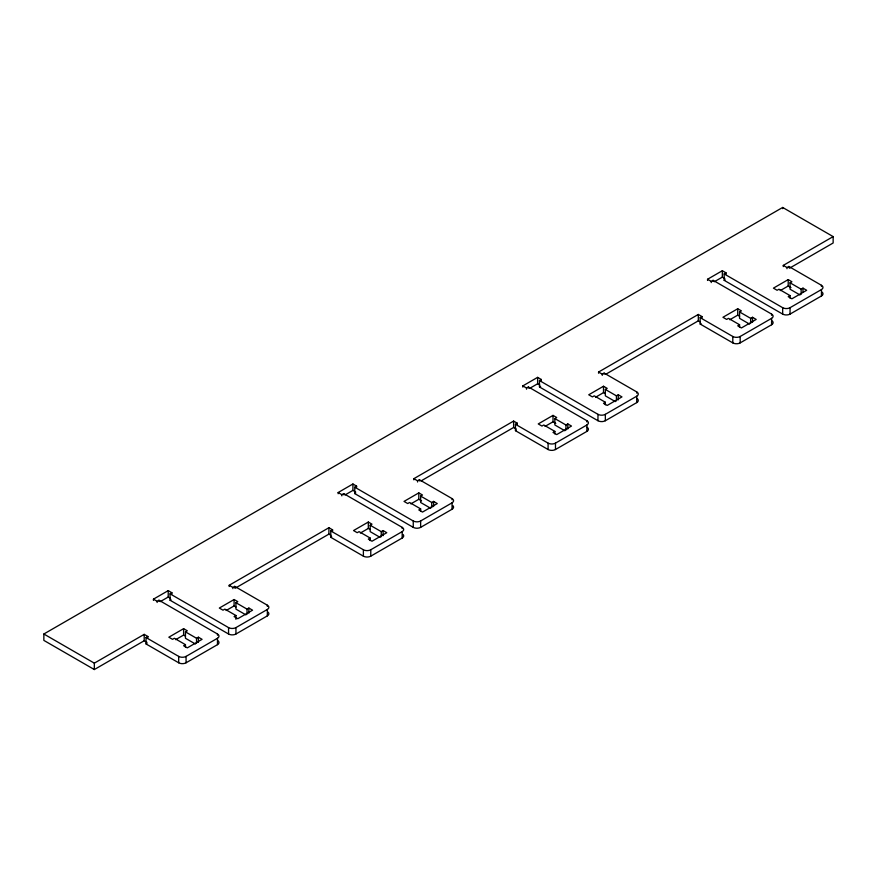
<?xml version="1.0" encoding="UTF-8"?>
<svg xmlns="http://www.w3.org/2000/svg" width="877" height="877" viewBox="0 0 877 877"><rect width="100%" height="100%" fill="white"/><g stroke="black" fill="none" stroke-linecap="round" stroke-linejoin="round"><path stroke-width="1.32" d="M146.974 642.359L144.201 640.758L94.332 669.546L43.85 640.396L43.85 634.005L782.668 207.454L833.15 236.604L833.15 242.995L789.519 268.187M153.442 600.372L153.442 599.166L168.22 590.638L171.914 592.764L171.914 593.97M338.149 493.729L338.149 492.534L352.916 483.994L356.61 486.132L356.61 487.327M522.845 387.097L522.845 385.891L537.623 377.362L541.317 379.489L541.317 381.089M707.553 280.454L707.553 279.259L722.33 270.719L726.024 272.857L726.024 274.052M153.442 599.166L157.136 601.304L158.978 600.23L217.474 634.005A5.229 3.015 0 0 1 217.474 638.27L217.474 644.661L186.067 662.793A5.229 3.015 0 0 1 178.689 662.793L146.053 643.959L146.053 637.557L147.895 636.494L147.895 637.689M267.956 612.036A5.229 3.015 0 0 1 267.342 615.873L235.946 634.005A5.229 3.015 0 0 1 228.557 634.005L170.061 600.23L170.061 593.839L171.914 592.764M338.149 492.534L341.844 494.661L343.685 493.598L402.17 527.362A5.229 3.015 0 0 1 402.17 531.626L402.17 538.029L370.774 556.161A5.229 3.015 0 0 1 363.385 556.161L330.761 537.316L330.761 530.925L332.602 529.851L332.602 531.056M452.916 505.645A5.229 3.015 0 0 1 452.05 509.241L420.642 527.362A5.229 3.015 0 0 1 413.253 527.362L354.768 493.598L354.768 487.195L356.61 486.132M522.845 385.891L526.54 388.029L528.392 386.954L586.877 420.73A5.229 3.015 0 0 1 586.877 424.994L586.877 431.396L555.481 449.517A5.229 3.015 0 0 1 548.092 449.517L515.457 430.684L515.457 424.282L517.309 423.218L517.309 424.413M637.064 398.531A5.229 3.015 0 0 1 636.746 402.598L605.349 420.73A5.229 3.015 0 0 1 597.961 420.73L539.476 386.954L539.476 380.563L541.317 379.489M707.553 279.259L711.247 281.385L713.089 280.322L771.585 314.087A5.229 3.015 0 0 1 771.585 318.351L771.585 324.753L740.177 342.885A5.229 3.015 0 0 1 732.799 342.885L700.164 324.041L700.164 317.649L702.006 316.575L702.006 317.781M822.067 292.118A5.229 3.015 0 0 1 821.453 295.966L790.056 314.087A5.229 3.015 0 0 1 782.668 314.087L724.172 280.322L724.172 273.92L726.024 272.857M160.261 601.633L168.22 597.04L170.522 598.366M344.968 494.99L352.916 490.396L355.689 491.997M529.664 388.358L537.623 383.764L539.706 384.959M714.371 281.714L722.33 277.121L724.862 278.59M170.061 600.23L170.993 599.704M354.768 493.598L355.689 493.06M539.476 386.954L540.627 386.297M724.172 280.322L725.104 279.785M43.85 634.005L94.332 663.155L144.201 634.356L147.895 636.494M229.171 586.505L229.171 585.299L328.908 527.724L332.602 529.851M413.878 479.862L413.878 478.667L513.615 421.081L517.309 423.218M598.574 373.229L598.574 372.034L698.311 314.448L702.006 316.575M783.282 266.586L783.282 265.391L833.15 236.604M229.171 585.299L232.865 587.437L234.707 586.373L267.342 605.207A5.229 3.015 0 0 1 267.342 609.471L267.342 615.873M413.878 478.667L417.573 480.804L419.414 479.73L452.05 498.575A5.229 3.015 0 0 1 452.05 502.839L452.05 509.241M598.574 372.034L602.269 374.161L604.121 373.098L636.746 391.931A5.229 3.015 0 0 1 636.746 396.196L636.746 402.598M783.282 265.391L786.976 267.529L788.818 266.455L821.453 285.299A5.229 3.015 0 0 1 821.453 289.563L821.453 295.966M235.036 588.314L328.908 534.115L330.991 535.321M420.916 481.002L513.615 427.483L516.147 428.952M605.612 374.358L698.311 320.839L700.394 322.045M146.053 643.959L146.974 643.422M330.761 537.316L331.681 536.79M515.457 430.684L516.389 430.147M700.164 324.041L701.085 323.514M195.428 644.025L185.453 638.27L185.453 631.868L187.305 630.804L183.611 628.666L168.833 637.206L172.528 639.333L174.37 638.27L185.453 644.661L185.453 647.226M245.911 614.876L235.946 609.12L235.946 602.718L237.788 601.655L234.093 599.528L219.316 608.057L223.01 610.184L224.863 609.12L235.946 615.522L235.946 619.359M380.136 537.393L370.16 531.626L370.16 525.235L372.001 524.161L368.318 522.034L353.541 530.563L357.235 532.701L359.077 531.626L370.16 538.029L370.16 540.583M430.618 508.243L420.642 502.488L420.642 496.086L422.495 495.023L418.8 492.885L404.023 501.414L407.717 503.551L409.559 502.477L420.642 508.879L420.642 511.444M564.832 430.75L554.867 424.994L554.867 418.592L556.709 417.529L553.014 415.391L538.237 423.931L541.931 426.058L543.784 424.994L554.867 431.385L554.867 433.951M615.325 401.6L605.349 395.845L605.349 389.443L607.191 388.379L603.497 386.253L588.73 394.782L592.424 396.908L594.266 395.845L605.349 402.247L605.349 404.801M749.539 324.117L739.563 318.351L739.563 311.96L741.416 310.886L737.721 308.759L722.944 317.288L726.638 319.425L728.48 318.351L739.563 324.753L739.563 327.307M800.021 294.968L790.056 289.213L790.056 282.811L791.898 281.747L788.204 279.61L773.426 288.138L777.121 290.276L778.973 289.213L790.056 295.604L790.056 298.169M175.652 639.662L183.611 635.069L185.453 636.132M226.134 610.513L234.093 605.919L235.946 606.983M360.359 533.03L368.318 528.436L370.16 529.5M410.842 503.88L418.8 499.287L421.574 500.888M545.055 426.386L553.014 421.793L555.788 423.394M595.549 397.237L603.497 392.644L605.349 393.707M729.763 319.754L737.721 315.161L739.563 316.224M780.245 290.605L788.204 286.012L790.977 287.612M185.453 644.661L183.611 645.735L187.305 647.862L202.083 639.333L198.388 637.206L196.536 638.27L185.453 631.868M235.946 615.522L234.093 616.586L237.788 618.713L252.565 610.184L248.871 608.057L247.029 609.12L235.946 602.718M370.16 538.029L368.318 539.092L372.001 541.23L386.779 532.701L383.085 530.563L381.243 531.626L370.16 525.235M420.642 508.879L418.8 509.943L422.495 512.08L437.272 503.551L433.578 501.414L431.725 502.477L420.642 496.086M554.867 431.385L553.014 432.46L556.709 434.586L571.486 426.058L567.792 423.931L565.95 424.994L554.867 418.592M605.349 402.247L603.497 403.31L607.191 405.437L621.968 396.908L618.274 394.782L616.432 395.845L605.349 389.443M739.563 324.753L737.721 325.816L741.416 327.954L756.193 319.425L752.499 317.288L750.646 318.351L739.563 311.96M790.056 295.604L788.204 296.667L791.898 298.805L806.676 290.276L802.981 288.138L801.139 289.213L790.056 282.811M146.053 637.557L178.689 656.402A5.229 3.015 0 0 0 186.067 656.402L217.474 638.27M170.061 593.839L228.557 627.603A5.229 3.015 0 0 0 235.946 627.603L267.342 609.471M330.761 530.925L363.385 549.758A5.229 3.015 0 0 0 370.774 549.758L402.17 531.626M354.768 487.195L413.253 520.971A5.229 3.015 0 0 0 420.642 520.971L452.05 502.839M515.457 424.282L548.092 443.126A5.229 3.015 0 0 0 555.481 443.126L586.877 424.994M539.476 380.563L597.961 414.328A5.229 3.015 0 0 0 605.349 414.328L636.746 396.196M700.164 317.649L732.799 336.483A5.229 3.015 0 0 0 740.177 336.483L771.585 318.351M724.172 273.92L782.668 307.695A5.229 3.015 0 0 0 790.056 307.695L821.453 289.563M821.453 285.299L821.453 286.494M802.981 288.138L802.981 291.975M801.139 289.213L801.139 294.321M790.056 307.695L790.056 314.087M788.818 266.455L788.818 267.66M788.204 279.61L788.204 286.012M786.976 267.529L786.976 268.724M782.668 207.454L782.668 208.649M782.668 307.695L782.668 314.087M771.585 314.087L771.585 315.292M752.499 317.288L752.499 322.407M750.646 318.351L750.646 323.47M740.177 336.483L740.177 342.885M737.721 308.759L737.721 315.161M732.799 336.483L732.799 342.885M722.33 270.719L722.33 277.121M713.089 280.322L713.089 281.517M711.247 281.385L711.247 282.591M698.311 314.448L698.311 320.839M636.746 391.931L636.746 393.137M618.274 394.782L618.274 399.901M616.432 395.845L616.432 400.964M605.349 414.328L605.349 420.73M604.121 373.098L604.121 374.293M603.497 386.253L603.497 392.644M602.269 374.161L602.269 375.367M597.961 414.328L597.961 420.73M586.877 420.73L586.877 421.925M567.792 423.931L567.792 429.05M565.95 424.994L565.95 430.114M555.481 443.126L555.481 449.517M553.014 415.391L553.014 421.793M548.092 443.126L548.092 449.517M537.623 377.362L537.623 383.764M528.392 386.954L528.392 388.16M526.54 388.029L526.54 389.224M513.615 421.081L513.615 427.483M452.05 498.575L452.05 499.769M433.578 501.414L433.578 506.533M431.725 502.477L431.725 507.597M420.642 520.971L420.642 527.362M419.414 479.73L419.414 480.936M418.8 492.885L418.8 499.287M417.573 480.804L417.573 481.999M413.253 520.971L413.253 527.362M402.17 527.362L402.17 528.568M383.085 530.563L383.085 535.683M381.243 531.626L381.243 536.746M370.774 549.758L370.774 556.161M368.318 522.034L368.318 528.436M363.385 549.758L363.385 556.161M352.916 483.994L352.916 490.396M343.685 493.598L343.685 494.792M341.844 494.661L341.844 495.867M328.908 527.724L328.908 534.115M267.342 605.207L267.342 606.413M248.871 608.057L248.871 613.176M247.029 609.12L247.029 614.24M235.946 627.603L235.946 634.005M234.707 586.373L234.707 587.568M234.093 599.528L234.093 605.919M232.865 587.437L232.865 588.631M228.557 627.603L228.557 634.005M217.474 634.005L217.474 635.2M198.388 637.206L198.388 642.315M196.536 638.27L196.536 643.389M186.067 656.402L186.067 662.793M183.611 628.666L183.611 635.069M178.689 656.402L178.689 662.793M168.22 590.638L168.22 597.04M158.978 600.23L158.978 601.436M157.136 601.304L157.136 602.499M144.201 634.356L144.201 640.758M94.332 663.155L94.332 669.546M772.188 320.916A5.229 3.015 0 0 1 771.585 324.753M587.195 427.329A5.229 3.015 0 0 1 586.877 431.396M403.047 534.433A5.229 3.015 0 0 1 402.17 538.029M217.792 640.605A5.229 3.015 0 0 1 217.474 644.661"/></g></svg>
